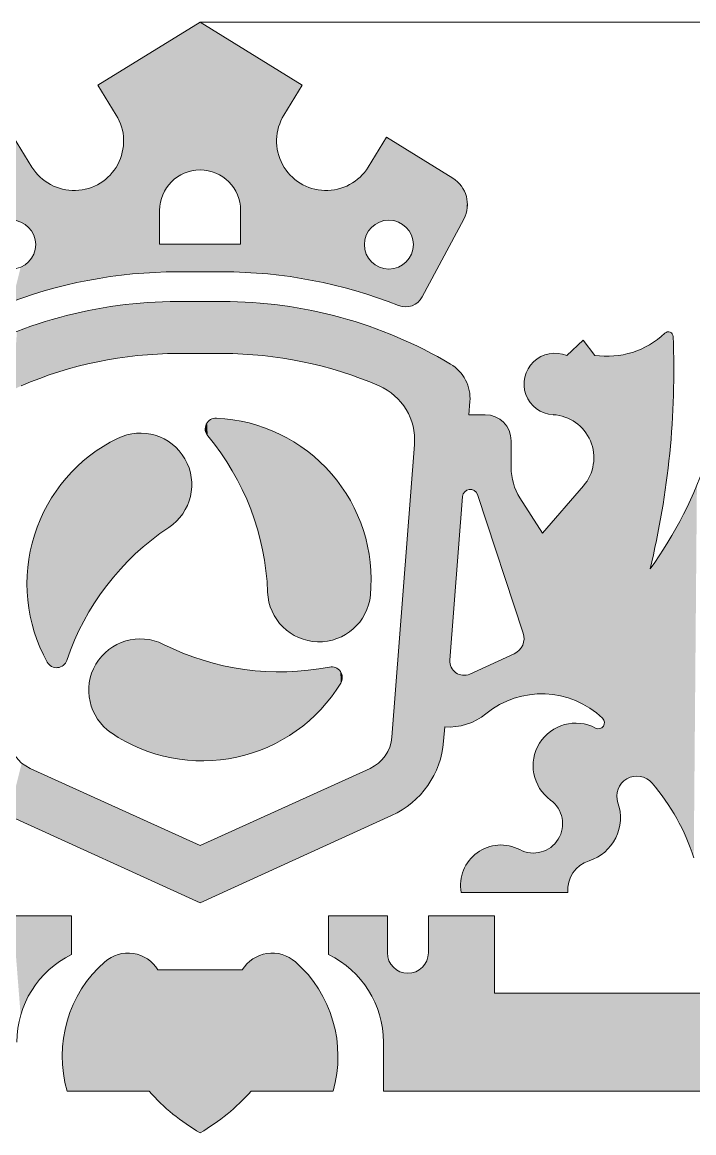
# Model space of a CAD drawing. Extents: x 0 to 297, y 0 to 532.
# Drawn here: x 223.69 to 250.81, y 345.39 to 390.26 of the extents above; entities that cross this region are included whole.
import ezdxf

# ---------------------------------------------------------------- set-up
doc = ezdxf.new("R2010")
doc.units = 0

msp = doc.modelspace()

# ---------------------------------------------------------------- linework, layer by layer
at = {"color": 7, "lineweight": 13, "ltscale": 0.121293}
for q in [(226.741, 387.709), (234.997, 387.709)]:
    msp.add_line((230.869, 390.258), q, dxfattribs=at)
at = {"color": 7, "lineweight": 13}
msp.add_line((230.869, 390.258), (274.844, 390.258), dxfattribs=at)
at = {"color": 7, "lineweight": 13, "ltscale": 0.035283}
for p, q in [((227.483, 386.508), (226.741, 387.709)), ((234.256, 386.508), (234.997, 387.709)), ((224.079, 384.407), (223.338, 385.608)), ((237.659, 384.407), (238.401, 385.608))]:
    msp.add_line(p, q, dxfattribs=at)
at = {"color": 7, "lineweight": 13, "ltscale": 0.078408}
msp.add_line((238.401, 385.608), (241.069, 383.96), dxfattribs=at)
at = {"color": 7, "lineweight": 13, "ltscale": 0.033947}
for p, q in [((229.231, 381.294), (229.231, 382.652)), ((232.507, 381.294), (232.507, 382.652))]:
    msp.add_line(p, q, dxfattribs=at)
at = {"color": 7, "lineweight": 13, "ltscale": 0.089195}
msp.add_line((239.837, 379.158), (241.516, 382.306), dxfattribs=at)
at = {"color": 7, "lineweight": 13, "ltscale": 0.040947}
for q in [(229.231, 381.294), (232.507, 381.294)]:
    msp.add_line((230.869, 381.294), q, dxfattribs=at)
at = {"color": 7, "lineweight": 13, "ltscale": 0.022733}
for p, q in [((229.96, 380.172), (230.869, 380.172)), ((229.96, 378.971), (230.869, 378.971)), ((229.96, 376.872), (230.869, 376.872))]:
    msp.add_line(p, q, dxfattribs=at)
at = {"color": 7, "lineweight": 13, "ltscale": 0.022734}
for p, q in [((231.779, 380.172), (230.869, 380.172)), ((231.779, 378.971), (230.869, 378.971)), ((231.779, 376.872), (230.869, 376.872))]:
    msp.add_line(p, q, dxfattribs=at)
at = {"color": 7, "lineweight": 13, "ltscale": 0.022671}
msp.add_line((245.677, 376.786), (246.334, 377.411), dxfattribs=at)
at = {"color": 7, "lineweight": 13, "ltscale": 0.019404}
msp.add_line((246.334, 377.411), (246.806, 376.795), dxfattribs=at)
at = {"color": 7, "lineweight": 13, "ltscale": 0.013348}
msp.add_line((241.766, 374.932), (241.725, 374.399), dxfattribs=at)
at = {"color": 7, "lineweight": 13, "ltscale": 0.016327}
msp.add_line((241.725, 374.399), (242.378, 374.399), dxfattribs=at)
at = {"color": 7, "lineweight": 13, "ltscale": 0.026963}
msp.add_line((243.431, 373.347), (243.431, 372.268), dxfattribs=at)
at = {"color": 7, "lineweight": 13, "ltscale": 0.296653}
msp.add_line((239.525, 373.195), (238.611, 361.365), dxfattribs=at)
at = {"color": 7, "lineweight": 13, "ltscale": 0.147363}
msp.add_line((243.918, 365.574), (242.066, 371.17), dxfattribs=at)
at = {"color": 7, "lineweight": 13, "ltscale": 0.063285}
msp.add_line((244.691, 369.607), (246.346, 371.522), dxfattribs=at)
at = {"color": 7, "lineweight": 13, "ltscale": 0.165936}
msp.add_line((241.47, 371.097), (240.958, 364.48), dxfattribs=at)
at = {"color": 7, "lineweight": 13, "ltscale": 0.04228}
msp.add_line((244.691, 369.607), (243.787, 371.036), dxfattribs=at)
at = {"color": 7, "lineweight": 13, "ltscale": 0.049323}
msp.add_line((241.758, 363.92), (243.554, 364.739), dxfattribs=at)
at = {"color": 7, "lineweight": 13, "ltscale": 0.014616}
msp.add_line((240.749, 361.786), (240.704, 361.203), dxfattribs=at)
at = {"color": 7, "lineweight": 13, "ltscale": 0.188532}
for q in [(224.005, 360.111), (237.733, 360.111)]:
    msp.add_line((230.869, 356.988), q, dxfattribs=at)
at = {"color": 7, "lineweight": 13, "ltscale": 0.212417}
msp.add_line((230.869, 354.681), (223.135, 358.199), dxfattribs=at)
at = {"color": 7, "lineweight": 13, "ltscale": 0.212418}
msp.add_line((230.869, 354.681), (238.603, 358.199), dxfattribs=at)
at = {"color": 7, "lineweight": 13, "ltscale": 0.107653}
msp.add_line((241.412, 355.099), (245.718, 355.099), dxfattribs=at)
at = {"color": 7, "lineweight": 13, "ltscale": 0.059365}
for p, q in [((223.306, 354.158), (225.681, 354.158)), ((238.432, 354.158), (236.058, 354.158))]:
    msp.add_line(p, q, dxfattribs=at)
at = {"color": 7, "lineweight": 13, "ltscale": 0.039258}
for p, q in [((225.681, 354.158), (225.681, 352.588)), ((236.058, 354.158), (236.058, 352.588))]:
    msp.add_line(p, q, dxfattribs=at)
at = {"color": 7, "lineweight": 13, "ltscale": 0.037543}
for p, q in [((238.432, 354.158), (238.432, 352.657)), ((240.086, 354.158), (240.086, 352.657))]:
    msp.add_line(p, q, dxfattribs=at)
at = {"color": 7, "lineweight": 13, "ltscale": 0.066877}
msp.add_line((242.761, 354.158), (240.086, 354.158), dxfattribs=at)
at = {"color": 7, "lineweight": 13, "ltscale": 0.078214}
msp.add_line((242.761, 354.158), (242.761, 351.03), dxfattribs=at)
at = {"color": 7, "lineweight": 13, "ltscale": 0.042593}
msp.add_line((230.869, 351.965), (229.166, 351.965), dxfattribs=at)
at = {"color": 7, "lineweight": 13, "ltscale": 0.042594}
msp.add_line((230.869, 351.965), (232.573, 351.965), dxfattribs=at)
at = {"color": 7, "lineweight": 13, "ltscale": 0.370197}
msp.add_line((257.569, 351.03), (242.761, 351.03), dxfattribs=at)
at = {"color": 7, "lineweight": 13, "ltscale": 0.049625}
msp.add_line((238.27, 349.052), (238.27, 347.067), dxfattribs=at)
at = {"color": 7, "lineweight": 13, "ltscale": 0.082678}
for p, q in [((228.809, 347.067), (225.502, 347.067)), ((232.929, 347.067), (236.236, 347.067))]:
    msp.add_line(p, q, dxfattribs=at)
at = {"color": 7, "lineweight": 13, "ltscale": 0.488273}
msp.add_line((257.801, 347.067), (238.27, 347.067), dxfattribs=at)
at = {"color": 7, "lineweight": 13}
for centre in [(223.246, 381.271), (238.493, 381.271)]:
    msp.add_circle(centre, 0.989, dxfattribs=at)
for centre, radius, start, end in [((225.781, 385.458), 2, 211.6943, 31.6943), ((235.958, 385.458), 2, 148.3057, 328.3057), ((230.869, 382.652), 1.638, 90, 180), ((230.869, 382.652), 1.638, 0, 90), ((240.412, 382.895), 1.252, 331.9346, 58.3057), ((229.96, 360.95), 19.222, 90, 111.6998), ((231.779, 360.95), 19.222, 68.3002, 90), ((229.96, 360.95), 18.022, 90, 120.7016), ((231.779, 360.95), 18.022, 59.2984, 90), ((239.167, 379.516), 0.76, 248.3002, 331.9346), ((247.294, 380.173), 3.413, 261.783, 313.3558), ((215.821, 376.205), 34.179, 346.3985, 2.2625), ((249.774, 377.546), 0.2, 2.2625, 133.3558), ((229.96, 360.95), 15.922, 90, 113.3785), ((231.779, 360.95), 15.922, 66.6215, 90), ((245.192, 375.642), 1.242, 67.0381, 266.8537), ((240.155, 375.056), 1.616, 355.5781, 59.2984), ((237.152, 373.379), 2.381, 355.5781, 66.6215), ((231.51, 373.826), 0.435, 87.4004, 219.8651), ((231.233, 367.724), 6.543, 354.581, 87.4004), ((242.378, 373.347), 1.053, 0, 90), ((245.028, 372.661), 1.742, 319.1604, 86.8537), ((230.42, 367.571), 6.543, 116.1472, 208.9667), ((228.453, 371.577), 2.08, 303.6253, 116.1472), ((223.16, 366.853), 10.444, 2.059, 39.8651), ((235.304, 378.057), 16.928, 324.2489, 341.7944), ((245.735, 372.268), 2.305, 180, 212.3016), ((241.775, 371.074), 0.307, 18.3137, 175.5782), ((235.388, 361.149), 10.444, 123.6253, 161.4314), ((235.676, 367.303), 2.08, 182.059, 354.581), ((228.453, 363.263), 2.08, 63.2949, 235.8168), ((243.27, 365.36), 0.683, 294.5128, 18.3137), ((234.082, 374.451), 10.444, 243.2949, 281.101), ((225.076, 364.613), 0.435, 208.9667, 341.4314), ((241.523, 364.436), 0.567, 175.5782, 294.5128), ((236.176, 363.776), 0.435, 328.6363, 101.101), ((230.961, 366.955), 6.543, 235.8168, 328.6363), ((244.666, 359.561), 3.559, 46.3198, 129.332), ((240.915, 364.138), 2.358, 265.9691, 309.332), ((246.953, 361.956), 0.247, 242.1968, 46.3198), ((246.036, 360.217), 1.719, 62.1968, 233.929), ((224.628, 361.481), 1.505, 184.4218, 245.5357), ((237.11, 361.481), 1.505, 294.4643, 355.5781), ((237.11, 361.481), 3.605, 294.4643, 355.5781), ((248.507, 358.986), 0.81, 40.6136, 199.3012), ((242.52, 353.853), 8.697, 17.6949, 40.6136), ((244.328, 357.872), 1.182, 242.2503, 53.9289), ((246.02, 358.115), 1.825, 287.7759, 19.3012), ((243.018, 355.383), 1.631, 62.2503, 190.0176), ((246.956, 355.195), 1.242, 107.7759, 184.4401), ((227.401, 349.052), 3.932, 115.9459, 180), ((230.388, 348.481), 5.087, 131.4171, 196.1387), ((227.957, 351.238), 1.411, 31.0503, 131.4171), ((233.782, 351.238), 1.411, 48.5829, 148.9497), ((231.35, 348.481), 5.087, 343.8613, 48.5829), ((234.337, 349.052), 3.932, 0, 64.0541), ((239.259, 352.657), 0.827, 180, 360), ((235.055, 352.615), 8.354, 221.6161, 239.9332), ((226.684, 352.615), 8.354, 300.0668, 318.3839)]:
    msp.add_arc(centre, radius, start, end, dxfattribs=at)
at = {"color": 250, "lineweight": 5}
for points in [[(230.869, 390.258), (227.483, 386.508), (226.741, 387.709)], [(230.869, 390.258), (227.755, 385.777), (227.483, 386.508), (227.655, 386.156)], [(230.869, 390.258), (228.143, 380.085), (227.755, 385.777), (227.78, 385.386)], [(230.869, 390.258), (229.263, 382.972), (228.143, 380.085), (228.596, 380.123)], [(230.869, 390.258), (229.356, 383.279), (229.263, 382.972), (229.302, 383.128)], [(230.869, 390.258), (229.507, 383.562), (229.356, 383.279), (229.425, 383.424)], [(230.869, 390.258), (229.711, 383.811), (229.507, 383.562), (229.603, 383.691)], [(230.869, 390.258), (229.959, 384.014), (229.711, 383.811), (229.83, 383.918)], [(230.869, 390.258), (230.242, 384.166), (229.959, 384.014), (230.097, 384.097)], [(230.869, 390.258), (230.55, 384.259), (230.242, 384.166), (230.394, 384.22)], [(230.869, 390.258), (230.869, 384.29), (230.55, 384.259), (230.709, 384.282)], [(234.997, 387.709), (231.03, 384.282), (230.869, 390.258), (230.869, 384.29)], [(234.997, 387.709), (231.345, 384.22), (231.03, 384.282), (231.189, 384.259)], [(234.997, 387.709), (231.641, 384.097), (231.345, 384.22), (231.496, 384.166)], [(234.997, 387.709), (231.908, 383.918), (231.641, 384.097), (231.779, 384.014)], [(234.997, 387.709), (232.135, 383.691), (231.908, 383.918), (232.027, 383.811)], [(234.997, 387.709), (232.231, 383.562), (232.135, 383.691)], [(234.256, 386.508), (232.314, 383.424), (234.997, 387.709), (232.231, 383.562)], [(232.437, 383.128), (232.382, 383.279), (234.256, 386.508), (232.314, 383.424)], [(232.476, 382.972), (232.437, 383.128), (234.084, 386.156), (234.256, 386.508)], [(232.476, 382.972), (234.084, 386.156), (232.499, 382.813)], [(234.084, 386.156), (232.507, 382.652), (232.499, 382.813)], [(233.983, 385.777), (232.507, 381.294), (234.084, 386.156), (232.507, 382.652)], [(223.624, 382.185), (223.246, 382.26), (224.079, 384.407), (223.338, 385.608)], [(233.142, 380.123), (232.688, 380.15), (233.983, 385.777), (232.507, 381.294)], [(233.142, 380.123), (233.983, 385.777), (233.596, 380.085), (233.959, 385.386)], [(238.401, 385.608), (237.793, 381.97), (237.659, 384.407), (237.579, 381.65)], [(238.493, 382.26), (238.114, 382.185), (238.401, 385.608), (237.793, 381.97)], [(241.069, 383.96), (238.493, 382.26), (238.401, 385.608)], [(227.69, 380.037), (227.727, 384.998), (228.143, 380.085), (227.78, 385.386)], [(233.596, 380.085), (233.959, 385.386), (234.048, 380.037), (234.011, 384.998)], [(227.403, 384.288), (227.6, 384.627), (227.69, 380.037), (227.727, 384.998)], [(234.048, 380.037), (234.011, 384.998), (234.139, 384.627)], [(234.499, 379.978), (234.048, 380.037), (234.336, 384.288), (234.139, 384.627)], [(223.624, 382.185), (224.079, 384.407), (223.945, 381.97)], [(224.16, 381.65), (223.945, 381.97), (224.317, 384.095), (224.079, 384.407)], [(227.239, 379.978), (227.144, 383.994), (227.69, 380.037), (227.403, 384.288)], [(234.499, 379.978), (234.336, 384.288), (234.949, 379.908), (234.595, 383.994)], [(237.659, 384.407), (237.504, 381.271), (237.421, 384.095)], [(237.659, 384.407), (237.579, 381.65), (237.504, 381.271)], [(224.16, 381.65), (224.317, 384.095), (224.235, 381.271)], [(224.573, 379.401), (224.235, 381.271), (224.611, 383.836), (224.317, 384.095)], [(224.573, 379.401), (224.611, 383.836), (225.011, 379.524)], [(224.611, 383.836), (224.95, 383.639), (225.011, 379.524), (225.321, 383.512)], [(226.342, 379.828), (226.48, 383.584), (226.79, 379.908), (226.832, 383.756)], [(227.239, 379.978), (226.79, 379.908), (227.144, 383.994), (226.832, 383.756)], [(234.595, 383.994), (234.907, 383.756), (234.949, 379.908), (235.259, 383.584)], [(237.165, 379.401), (236.727, 379.524), (237.128, 383.836), (236.789, 383.639)], [(237.165, 379.401), (237.128, 383.836), (237.504, 381.271), (237.421, 384.095)], [(241.069, 383.96), (239.192, 381.97), (238.493, 382.26), (238.871, 382.185)], [(241.069, 383.96), (239.481, 381.271), (239.192, 381.97), (239.406, 381.65)], [(241.069, 383.96), (239.492, 378.829), (239.481, 381.271), (239.428, 378.802)], [(239.611, 378.899), (239.553, 378.861), (241.069, 383.96), (239.492, 378.829)], [(241.069, 383.96), (239.666, 378.942), (239.611, 378.899)], [(241.069, 383.96), (239.761, 379.042), (239.666, 378.942), (239.716, 378.99)], [(241.069, 383.96), (239.837, 379.158), (239.761, 379.042), (239.802, 379.098)], [(241.516, 382.306), (239.837, 379.158), (241.166, 383.894), (241.069, 383.96)], [(241.516, 382.306), (241.166, 383.894), (241.34, 383.734), (241.257, 383.818)], [(241.516, 382.306), (241.34, 383.734), (241.415, 383.643)], [(225.011, 379.524), (225.321, 383.512), (225.452, 379.636), (225.709, 383.459)], [(225.452, 379.636), (225.709, 383.459), (225.896, 379.737), (226.101, 383.484)], [(225.896, 379.737), (226.101, 383.484), (226.342, 379.828), (226.48, 383.584)], [(234.949, 379.908), (235.259, 383.584), (235.397, 379.828), (235.638, 383.484)], [(235.397, 379.828), (235.638, 383.484), (235.843, 379.737), (236.029, 383.459)], [(235.843, 379.737), (236.029, 383.459), (236.286, 379.636), (236.418, 383.512)], [(236.286, 379.636), (236.418, 383.512), (236.727, 379.524), (236.789, 383.639)], [(241.415, 383.643), (241.481, 383.546), (241.516, 382.306), (241.537, 383.442)], [(241.516, 382.306), (241.537, 383.442), (241.567, 382.413), (241.584, 383.334)], [(241.567, 382.413), (241.584, 383.334), (241.607, 382.524), (241.62, 383.222)], [(241.607, 382.524), (241.62, 383.222), (241.636, 382.638), (241.645, 383.106)], [(228.596, 380.123), (229.263, 382.972), (229.05, 380.15), (229.239, 382.813)], [(229.231, 381.294), (229.05, 380.15), (229.231, 382.652), (229.239, 382.813)], [(241.636, 382.638), (241.645, 383.106), (241.655, 382.754), (241.66, 382.989)], [(241.655, 382.754), (241.66, 382.989), (241.663, 382.872)], [(224.573, 379.401), (224.138, 379.269), (224.235, 381.271), (224.16, 380.893)], [(230.869, 381.294), (229.505, 380.166), (229.231, 381.294), (229.05, 380.15)], [(230.869, 380.172), (229.96, 380.172), (230.869, 381.294), (229.505, 380.166)], [(232.507, 381.294), (231.779, 380.172), (230.869, 381.294), (230.869, 380.172)], [(232.507, 381.294), (232.688, 380.15), (231.779, 380.172), (232.234, 380.166)], [(237.165, 379.401), (237.504, 381.271), (237.601, 379.269)], [(237.504, 381.271), (237.579, 380.893), (237.601, 379.269), (237.793, 380.572)], [(239.481, 381.271), (239.428, 378.802), (239.406, 380.893), (239.362, 378.781)], [(223.277, 378.973), (223.624, 380.358), (223.706, 379.126), (223.945, 380.572)], [(223.706, 379.126), (223.945, 380.572), (224.138, 379.269), (224.16, 380.893)], [(237.601, 379.269), (237.793, 380.572), (238.033, 379.126), (238.114, 380.358)], [(239.192, 380.572), (238.886, 378.809), (238.871, 380.358)], [(239.192, 380.572), (239.019, 378.77), (238.886, 378.809), (238.951, 378.787)], [(239.192, 380.572), (239.156, 378.756), (239.019, 378.77), (239.087, 378.76)], [(239.226, 378.758), (239.156, 378.756), (239.406, 380.893), (239.192, 380.572)], [(239.226, 378.758), (239.406, 380.893), (239.294, 378.766)], [(239.406, 380.893), (239.362, 378.781), (239.294, 378.766)], [(238.033, 379.126), (238.114, 380.358), (238.461, 378.973), (238.493, 380.282)], [(238.461, 378.973), (238.493, 380.282), (238.886, 378.809), (238.871, 380.358)], [(226.734, 376.541), (226.956, 378.719), (227.133, 376.618), (227.553, 378.81)], [(227.133, 376.618), (227.553, 378.81), (227.533, 376.685)], [(227.533, 376.685), (227.553, 378.81), (227.935, 376.742), (228.152, 378.881)], [(227.935, 376.742), (228.152, 378.881), (228.339, 376.789), (228.754, 378.931)], [(228.339, 376.789), (228.754, 378.931), (228.743, 376.825)], [(228.743, 376.825), (228.754, 378.931), (229.148, 376.851), (229.356, 378.961)], [(229.148, 376.851), (229.356, 378.961), (229.554, 376.866), (229.96, 378.971)], [(229.554, 376.866), (229.96, 378.971), (229.96, 376.872), (230.869, 378.971)], [(229.96, 376.872), (230.869, 378.971), (230.869, 376.872), (231.779, 378.971)], [(230.869, 376.872), (231.779, 378.971), (231.779, 376.872), (232.382, 378.961)], [(231.779, 376.872), (232.382, 378.961), (232.185, 376.866)], [(232.185, 376.866), (232.382, 378.961), (232.59, 376.851), (232.985, 378.931)], [(232.59, 376.851), (232.985, 378.931), (232.996, 376.825), (233.586, 378.881)], [(232.996, 376.825), (233.586, 378.881), (233.4, 376.789)], [(233.4, 376.789), (233.586, 378.881), (233.803, 376.742), (234.186, 378.81)], [(233.803, 376.742), (234.186, 378.81), (234.205, 376.685), (234.782, 378.719)], [(224.395, 375.867), (224.61, 378.159), (224.778, 376.005), (225.189, 378.329)], [(224.778, 376.005), (225.189, 378.329), (225.163, 376.132)], [(225.163, 376.132), (225.189, 378.329), (225.552, 376.249), (225.774, 378.479)], [(225.552, 376.249), (225.774, 378.479), (225.943, 376.357), (226.363, 378.609)], [(225.943, 376.357), (226.363, 378.609), (226.338, 376.454)], [(226.338, 376.454), (226.363, 378.609), (226.734, 376.541), (226.956, 378.719)], [(234.205, 376.685), (234.782, 378.719), (234.606, 376.618)], [(234.606, 376.618), (234.782, 378.719), (235.004, 376.541), (235.376, 378.609)], [(235.004, 376.541), (235.376, 378.609), (235.401, 376.454), (235.965, 378.479)], [(235.401, 376.454), (235.965, 378.479), (235.795, 376.357)], [(235.795, 376.357), (235.965, 378.479), (236.187, 376.249), (236.55, 378.329)], [(236.187, 376.249), (236.55, 378.329), (236.575, 376.132), (237.129, 378.159)], [(224.037, 377.97), (223.476, 375.485), (223.47, 377.762), (223.316, 375.392)], [(224.017, 375.721), (223.642, 375.564), (224.037, 377.97), (223.476, 375.485)], [(224.017, 375.721), (224.037, 377.97), (224.395, 375.867), (224.61, 378.159)], [(236.575, 376.132), (237.129, 378.159), (236.961, 376.005)], [(237.343, 375.867), (236.961, 376.005), (237.702, 377.97), (237.129, 378.159)], [(237.343, 375.867), (237.702, 377.97), (237.722, 375.721)], [(238.269, 377.762), (238.096, 375.564), (237.702, 377.97), (237.722, 375.721)], [(238.269, 377.762), (238.422, 375.392), (238.096, 375.564), (238.263, 375.485)], [(238.828, 377.536), (238.575, 375.288), (238.269, 377.762), (238.422, 375.392)], [(238.828, 377.536), (238.852, 375.045), (238.575, 375.288), (238.718, 375.172)], [(239.379, 377.29), (238.852, 375.045), (238.828, 377.536)], [(246.334, 377.411), (246.029, 374.087), (245.677, 376.786), (245.822, 374.213)], [(246.334, 377.411), (246.383, 373.757), (246.029, 374.087), (246.218, 373.935)], [(246.806, 376.795), (246.522, 373.559), (246.334, 377.411), (246.383, 373.757)], [(249.175, 368.743), (249.186, 377.333), (249.3, 369.321), (249.343, 377.444)], [(249.3, 369.321), (249.343, 377.444), (249.414, 369.902), (249.493, 377.564)], [(249.414, 369.902), (249.493, 377.564), (249.518, 370.484), (249.637, 377.691)], [(249.518, 370.484), (249.637, 377.691), (249.612, 371.068)], [(249.695, 371.653), (249.612, 371.068), (249.659, 377.709), (249.637, 377.691)], [(249.695, 371.653), (249.659, 377.709), (249.709, 377.735), (249.683, 377.724)], [(249.769, 372.24), (249.695, 371.653), (249.737, 377.742), (249.709, 377.735)], [(249.769, 372.24), (249.737, 377.742), (249.794, 377.745), (249.765, 377.746)], [(249.769, 372.24), (249.794, 377.745), (249.833, 372.828)], [(249.794, 377.745), (249.822, 377.74), (249.833, 372.828), (249.849, 377.731)], [(249.833, 372.828), (249.849, 377.731), (249.886, 373.417), (249.875, 377.718)], [(249.886, 373.417), (249.875, 377.718), (249.898, 377.702)], [(249.929, 374.007), (249.886, 373.417), (249.919, 377.683), (249.898, 377.702)], [(249.929, 374.007), (249.919, 377.683), (249.962, 374.598), (249.937, 377.661)], [(249.937, 377.661), (249.952, 377.636), (249.962, 374.598), (249.963, 377.61)], [(249.962, 374.598), (249.963, 377.61), (249.985, 375.189), (249.97, 377.582)], [(249.97, 377.582), (249.973, 377.554), (249.985, 375.189), (249.991, 376.963)], [(239.379, 377.29), (239.089, 374.763), (238.852, 375.045), (238.976, 374.909)], [(239.379, 377.29), (239.279, 374.447), (239.089, 374.763), (239.19, 374.609)], [(239.379, 377.29), (239.419, 374.106), (239.279, 374.447), (239.356, 374.279)], [(239.922, 377.027), (239.419, 374.106), (239.379, 377.29)], [(239.922, 377.027), (239.504, 373.747), (239.419, 374.106), (239.468, 373.928)], [(239.922, 377.027), (239.533, 373.38), (239.504, 373.747), (239.525, 373.564)], [(239.922, 377.027), (239.763, 359.04), (239.533, 373.38), (239.595, 358.869)], [(239.922, 377.027), (240.064, 359.414), (239.763, 359.04), (239.92, 359.222)], [(240.456, 376.745), (240.064, 359.414), (239.922, 377.027)], [(248.229, 359.748), (248.324, 376.919), (248.364, 359.784), (248.505, 376.982)], [(248.364, 359.784), (248.505, 376.982), (248.504, 359.797)], [(248.504, 359.797), (248.505, 376.982), (248.643, 359.785), (248.683, 377.056)], [(248.643, 359.785), (248.683, 377.056), (248.779, 359.75), (248.856, 377.139)], [(248.779, 359.75), (248.856, 377.139), (248.906, 359.691), (249.024, 377.231)], [(248.906, 359.691), (249.024, 377.231), (249.022, 359.612), (249.041, 368.167)], [(249.041, 368.167), (249.024, 377.231), (249.175, 368.743), (249.186, 377.333)], [(249.985, 375.189), (249.991, 376.963), (249.997, 375.78), (249.999, 376.372)], [(240.456, 376.745), (240.312, 359.825), (240.064, 359.414), (240.195, 359.615)], [(240.456, 376.745), (240.504, 360.265), (240.312, 359.825), (240.416, 360.042)], [(240.98, 376.446), (240.504, 360.265), (240.456, 376.745)], [(244.198, 374.896), (244.213, 376.407), (244.383, 374.699), (244.402, 376.601)], [(244.383, 374.699), (244.402, 376.601), (244.606, 374.546), (244.628, 376.749)], [(244.606, 374.546), (244.628, 376.749), (244.857, 374.445), (244.881, 376.845)], [(244.857, 374.445), (244.881, 376.845), (245.124, 374.401), (245.148, 376.883)], [(245.124, 374.401), (245.148, 376.883), (245.364, 374.371), (245.418, 376.863)], [(245.364, 374.371), (245.418, 376.863), (245.599, 374.308), (245.677, 376.786)], [(245.599, 374.308), (245.677, 376.786), (245.822, 374.213)], [(246.806, 376.795), (246.711, 373.113), (246.522, 373.559), (246.632, 373.342)], [(246.806, 376.795), (246.77, 372.633), (246.711, 373.113), (246.757, 372.875)], [(246.77, 372.633), (246.806, 376.795), (246.881, 362.347), (246.997, 376.773)], [(246.881, 362.347), (246.997, 376.773), (247.124, 362.135), (247.188, 376.762)], [(247.124, 362.135), (247.188, 376.762), (247.153, 362.102)], [(247.188, 376.762), (247.175, 362.064), (247.153, 362.102)], [(247.38, 376.761), (247.191, 362.022), (247.188, 376.762), (247.175, 362.064)], [(247.199, 361.935), (247.199, 361.979), (247.38, 376.761), (247.191, 362.022)], [(247.209, 356.731), (247.199, 361.935), (247.341, 356.857), (247.38, 376.761)], [(247.46, 356.995), (247.341, 356.857), (247.572, 376.771), (247.38, 376.761)], [(247.46, 356.995), (247.572, 376.771), (247.564, 357.144)], [(247.653, 357.302), (247.564, 357.144), (247.763, 376.792), (247.572, 376.771)], [(247.653, 357.302), (247.763, 376.792), (247.726, 357.469), (247.696, 358.994)], [(247.71, 359.133), (247.696, 358.994), (247.747, 359.268), (247.763, 376.792)], [(247.807, 359.395), (247.747, 359.268), (247.952, 376.824), (247.763, 376.792)], [(247.807, 359.395), (247.952, 376.824), (247.888, 359.509)], [(247.987, 359.608), (247.888, 359.509), (248.139, 376.867), (247.952, 376.824)], [(247.987, 359.608), (248.139, 376.867), (248.102, 359.688)], [(248.102, 359.688), (248.139, 376.867), (248.229, 359.748), (248.324, 376.919)], [(240.98, 376.446), (240.636, 360.727), (240.504, 360.265), (240.578, 360.494)], [(240.98, 376.446), (240.704, 361.203), (240.636, 360.727), (240.678, 360.964)], [(240.98, 376.446), (240.861, 361.78), (240.704, 361.203), (240.749, 361.786)], [(240.98, 376.446), (240.958, 364.48), (240.861, 361.78), (240.957, 364.406)], [(241.47, 371.097), (240.958, 364.48), (241.074, 376.385), (240.98, 376.446)], [(241.47, 371.097), (241.074, 376.385), (241.25, 376.245), (241.165, 376.318)], [(241.47, 371.097), (241.25, 376.245), (241.33, 376.166)], [(241.33, 376.166), (241.404, 376.081), (241.47, 371.097), (241.472, 375.992)], [(243.976, 375.385), (243.982, 375.922), (244.061, 375.128), (244.071, 376.177)], [(244.061, 375.128), (244.071, 376.177), (244.198, 374.896), (244.213, 376.407)], [(241.47, 371.097), (241.472, 375.992), (241.478, 371.149), (241.534, 375.899)], [(241.478, 371.149), (241.534, 375.899), (241.495, 371.199)], [(241.534, 375.899), (241.521, 371.245), (241.495, 371.199)], [(241.589, 375.801), (241.554, 371.286), (241.534, 375.899), (241.521, 371.245)], [(241.637, 375.699), (241.593, 371.32), (241.589, 375.801), (241.554, 371.286)], [(241.678, 375.595), (241.638, 371.348), (241.637, 375.699), (241.593, 371.32)], [(241.712, 375.488), (241.687, 371.367), (241.678, 375.595), (241.638, 371.348)], [(243.982, 375.922), (243.976, 375.385), (243.95, 375.654)], [(241.725, 374.399), (241.738, 371.378), (241.712, 375.488), (241.687, 371.367)], [(241.738, 375.379), (241.725, 374.399), (241.712, 375.488)], [(241.766, 374.932), (241.725, 374.399), (241.757, 375.268), (241.738, 375.379)], [(241.766, 374.932), (241.757, 375.268), (241.771, 375.044), (241.768, 375.156)], [(231.445, 373.211), (231.405, 374.249), (231.289, 374.201), (231.346, 374.229)], [(231.467, 374.259), (231.405, 374.249), (231.701, 372.864), (231.445, 373.211)], [(231.467, 374.259), (231.701, 372.864), (231.53, 374.261)], [(232.189, 374.198), (231.53, 374.261), (231.941, 372.507), (231.701, 372.864)], [(242.378, 374.399), (241.738, 371.378), (241.725, 374.399)], [(242.378, 374.399), (241.843, 371.373), (241.738, 371.378), (241.791, 371.38)], [(242.378, 374.399), (241.939, 371.333), (241.843, 371.373), (241.893, 371.357)], [(242.378, 374.399), (242.017, 371.262), (241.939, 371.333), (241.981, 371.301)], [(242.378, 374.399), (242.066, 371.17), (242.017, 371.262), (242.045, 371.218)], [(243.918, 365.574), (242.066, 371.17), (242.481, 374.394), (242.378, 374.399)], [(243.918, 365.574), (242.481, 374.394), (242.683, 374.354), (242.583, 374.379)], [(243.918, 365.574), (242.683, 374.354), (242.874, 374.275), (242.781, 374.319)], [(243.918, 365.574), (242.874, 374.275), (243.046, 374.16), (242.963, 374.222)], [(231.075, 373.838), (231.078, 373.775), (231.081, 373.9), (231.09, 373.713)], [(231.081, 373.9), (231.09, 373.713), (231.097, 373.961), (231.111, 373.654)], [(231.097, 373.961), (231.111, 373.654), (231.12, 374.02), (231.14, 373.598)], [(231.12, 374.02), (231.14, 373.598), (231.152, 374.074), (231.176, 373.547)], [(231.152, 374.074), (231.176, 373.547), (231.192, 374.123)], [(231.445, 373.211), (231.192, 374.123), (231.176, 373.547)], [(231.445, 373.211), (231.289, 374.201), (231.192, 374.123), (231.238, 374.166)], [(232.189, 374.198), (231.941, 372.507), (232.377, 371.764), (232.167, 372.14)], [(232.839, 374.068), (232.189, 374.198), (232.572, 371.38), (232.377, 371.764)], [(232.839, 374.068), (232.572, 371.38), (232.913, 370.589), (232.75, 370.988)], [(233.472, 373.873), (232.839, 374.068), (233.058, 370.184), (232.913, 370.589)], [(233.472, 373.873), (233.058, 370.184), (233.299, 369.357), (233.187, 369.773)], [(233.472, 373.873), (233.299, 369.357), (233.471, 368.513), (233.394, 368.937)], [(233.472, 373.873), (233.471, 368.513), (233.531, 368.087)], [(234.082, 373.615), (233.472, 373.873), (233.573, 367.658), (233.531, 368.087)], [(243.918, 365.574), (243.046, 374.16), (243.192, 374.014), (243.122, 374.091)], [(243.918, 365.574), (243.192, 374.014), (243.306, 373.843), (243.253, 373.931)], [(243.918, 365.574), (243.306, 373.843), (243.443, 372.025), (243.436, 372.106)], [(243.432, 372.187), (243.436, 372.106), (243.35, 373.749), (243.306, 373.843)], [(226.957, 373.124), (226.845, 367.155), (227.536, 373.445), (227.1, 367.502)], [(227.1, 367.502), (227.369, 367.839), (227.536, 373.445), (227.651, 368.164)], [(227.536, 373.445), (227.651, 368.164), (227.902, 373.584), (227.947, 368.477)], [(227.902, 373.584), (227.947, 368.477), (228.287, 373.651)], [(227.947, 368.477), (228.255, 368.777), (228.287, 373.651), (228.576, 369.065)], [(228.287, 373.651), (228.576, 369.065), (228.678, 373.646), (228.908, 369.339)], [(228.678, 373.646), (228.908, 369.339), (229.061, 373.567), (229.251, 369.599)], [(229.061, 373.567), (229.251, 369.599), (229.422, 373.418), (229.605, 369.845)], [(229.422, 373.418), (229.605, 369.845), (229.749, 373.205), (229.909, 370.091)], [(234.082, 373.615), (233.573, 367.658), (233.648, 366.841), (233.597, 367.228)], [(234.082, 373.615), (233.648, 366.841), (233.96, 366.127), (233.77, 366.469)], [(234.082, 373.615), (233.96, 366.127), (234.663, 373.297), (234.21, 365.827)], [(239.525, 373.195), (239.533, 373.38), (239.415, 358.709), (239.595, 358.869)], [(243.432, 372.187), (243.35, 373.749), (243.385, 373.652)], [(243.431, 372.268), (243.432, 372.187), (243.41, 373.552), (243.385, 373.652)], [(243.431, 372.268), (243.41, 373.552), (243.431, 373.347), (243.425, 373.45)], [(226.957, 373.124), (226.414, 372.745), (226.845, 367.155), (226.604, 366.798)], [(229.749, 373.205), (229.909, 370.091), (230.031, 372.933), (230.161, 370.39)], [(230.031, 372.933), (230.161, 370.39), (230.257, 372.614), (230.353, 370.73)], [(234.21, 365.827), (234.512, 365.579), (234.663, 373.297), (234.855, 365.391)], [(234.663, 373.297), (234.855, 365.391), (235.208, 372.922), (235.227, 365.271)], [(235.208, 372.922), (235.227, 365.271), (235.713, 372.494)], [(239.525, 373.195), (239.026, 358.427), (238.611, 361.365), (238.818, 358.306)], [(239.525, 373.195), (239.415, 358.709), (239.026, 358.427), (239.225, 358.561)], [(226.414, 372.745), (225.911, 372.314), (226.169, 366.055), (225.974, 365.671)], [(226.414, 372.745), (226.169, 366.055), (226.604, 366.798), (226.379, 366.431)], [(230.257, 372.614), (230.353, 370.73), (230.419, 372.258), (230.478, 371.101)], [(235.227, 365.271), (235.615, 365.223), (235.713, 372.494), (236.005, 365.249)], [(235.713, 372.494), (236.005, 365.249), (236.172, 372.016), (236.384, 365.346)], [(246.881, 362.347), (246.749, 372.391), (246.77, 372.633)], [(225.911, 372.314), (225.455, 371.834), (225.488, 364.475), (225.464, 364.417)], [(225.911, 372.314), (225.488, 364.475), (225.796, 365.279), (225.634, 364.88)], [(225.911, 372.314), (225.796, 365.279), (225.974, 365.671)], [(230.419, 372.258), (230.478, 371.101), (230.512, 371.879), (230.531, 371.488)], [(236.172, 372.016), (236.384, 365.346), (236.581, 371.495), (236.737, 365.513)], [(243.918, 365.574), (243.443, 372.025), (243.466, 371.864), (243.453, 371.944)], [(246.492, 371.716), (246.609, 371.928), (246.62, 362.536), (246.695, 372.155)], [(246.62, 362.536), (246.695, 372.155), (246.881, 362.347), (246.749, 372.391)], [(225.455, 371.834), (225.05, 371.31), (225.115, 364.18), (225.052, 364.178)], [(225.455, 371.834), (225.115, 364.18), (225.237, 364.209), (225.177, 364.19)], [(225.455, 371.834), (225.237, 364.209), (225.345, 364.272), (225.293, 364.236)], [(225.455, 371.834), (225.345, 364.272), (225.432, 364.363), (225.392, 364.314)], [(225.455, 371.834), (225.432, 364.363), (225.464, 364.417)], [(243.918, 365.574), (243.466, 371.864), (243.5, 371.705), (243.482, 371.784)], [(243.918, 365.574), (243.5, 371.705), (243.545, 371.549), (243.522, 371.627)], [(243.918, 365.574), (243.545, 371.549), (243.602, 371.397), (243.572, 371.473)], [(246.346, 371.522), (246.492, 371.716), (246.343, 362.7), (246.62, 362.536)], [(250.737, 356.702), (250.805, 371.256), (250.805, 356.496), (250.932, 371.554)], [(225.05, 371.31), (224.699, 370.748), (224.771, 364.303), (224.729, 364.35)], [(225.05, 371.31), (224.771, 364.303), (224.872, 364.229), (224.819, 364.262)], [(225.05, 371.31), (224.872, 364.229), (224.99, 364.186), (224.929, 364.203)], [(225.05, 371.31), (224.99, 364.186), (225.052, 364.178)], [(236.581, 371.495), (236.737, 365.513), (236.935, 370.935), (237.053, 365.744)], [(243.918, 365.574), (243.602, 371.397), (243.668, 371.249), (243.634, 371.322)], [(243.918, 365.574), (243.668, 371.249), (243.745, 371.106), (243.705, 371.177)], [(243.918, 365.574), (243.745, 371.106), (243.787, 371.036)], [(246.346, 371.522), (245.122, 363.091), (244.691, 369.607), (244.801, 363.118)], [(246.346, 371.522), (245.75, 362.951), (245.122, 363.091), (245.439, 363.035)], [(246.346, 371.522), (246.343, 362.7), (245.75, 362.951), (246.052, 362.839)], [(250.663, 356.907), (250.672, 370.961), (250.737, 356.702), (250.805, 371.256)], [(224.407, 370.154), (224.695, 364.402), (224.699, 370.748), (224.729, 364.35)], [(236.935, 370.935), (237.053, 365.744), (237.23, 370.343), (237.321, 366.029)], [(244.691, 369.607), (243.918, 365.574), (243.787, 371.036)], [(250.317, 357.705), (250.389, 370.378), (250.411, 357.508), (250.533, 370.668)], [(250.411, 357.508), (250.533, 370.668), (250.5, 357.31)], [(250.584, 357.109), (250.5, 357.31), (250.672, 370.961), (250.533, 370.668)], [(250.584, 357.109), (250.672, 370.961), (250.663, 356.907)], [(237.23, 370.343), (237.321, 366.029), (237.464, 369.723), (237.53, 366.359)], [(250.218, 357.898), (250.239, 370.091), (250.317, 357.705), (250.389, 370.378)], [(224.177, 369.533), (224.404, 364.997), (224.407, 370.154), (224.695, 364.402)], [(249.894, 358.464), (249.923, 369.525), (250.007, 358.278), (250.084, 369.806)], [(250.007, 358.278), (250.084, 369.806), (250.115, 358.089), (250.239, 370.091)], [(250.115, 358.089), (250.239, 370.091), (250.218, 357.898)], [(224.011, 368.892), (224.174, 365.618), (224.177, 369.533), (224.404, 364.997)], [(237.464, 369.723), (237.53, 366.359), (237.634, 369.083), (237.674, 366.722)], [(244.691, 369.607), (243.947, 365.453), (243.918, 365.574), (243.935, 365.514)], [(244.691, 369.607), (244.158, 363.084), (243.947, 365.453), (243.952, 365.391)], [(244.691, 369.607), (244.801, 363.118), (244.158, 363.084), (244.478, 363.115)], [(249.654, 358.826), (249.757, 369.247), (249.776, 358.647), (249.923, 369.525)], [(249.776, 358.647), (249.923, 369.525), (249.894, 358.464)], [(223.91, 368.237), (224.009, 366.26), (224.011, 368.892), (224.174, 365.618)], [(237.634, 369.083), (237.674, 366.722), (237.739, 368.429), (237.747, 367.106)], [(249.397, 359.177), (249.41, 368.7), (249.527, 359.003), (249.586, 368.972)], [(249.527, 359.003), (249.586, 368.972), (249.654, 358.826), (249.757, 369.247)], [(237.739, 368.429), (237.747, 367.106), (237.777, 367.768)], [(249.022, 359.612), (249.041, 368.167), (249.122, 359.514), (249.228, 368.432)], [(249.122, 359.514), (249.228, 368.432), (249.261, 359.347), (249.41, 368.7)], [(249.261, 359.347), (249.41, 368.7), (249.397, 359.177)], [(223.876, 367.576), (223.909, 366.914), (223.91, 368.237), (224.009, 366.26)], [(227.865, 365.259), (228.448, 360.913), (228.249, 365.333)], [(228.64, 365.335), (228.249, 365.333), (229.072, 360.69), (228.448, 360.913)], [(228.64, 365.335), (229.072, 360.69), (229.024, 365.264)], [(244.158, 363.084), (243.935, 365.205), (243.952, 365.328), (243.946, 365.266)], [(244.158, 363.084), (243.952, 365.328), (243.952, 365.391)], [(226.888, 364.634), (226.983, 361.791), (227.173, 364.903), (227.284, 361.542)], [(227.173, 364.903), (227.284, 361.542), (227.502, 365.113), (227.85, 361.198)], [(227.502, 365.113), (227.85, 361.198), (227.865, 365.259), (228.448, 360.913)], [(229.388, 365.122), (229.024, 365.264), (229.715, 360.531), (229.072, 360.69)], [(229.388, 365.122), (229.715, 360.531), (229.777, 364.936)], [(230.37, 360.438), (230.173, 364.767), (229.715, 360.531), (229.777, 364.936)], [(243.841, 363.023), (243.609, 364.767), (243.711, 364.838), (243.662, 364.8)], [(243.841, 363.023), (243.711, 364.838), (243.799, 364.927), (243.757, 364.881)], [(243.841, 363.023), (243.799, 364.927), (243.868, 365.031), (243.836, 364.977)], [(244.158, 363.084), (243.841, 363.023), (243.896, 365.086), (243.868, 365.031)], [(244.158, 363.084), (243.896, 365.086), (243.935, 365.205), (243.918, 365.145)], [(226.66, 364.317), (226.734, 362.092), (226.888, 364.634), (226.983, 361.791)], [(230.37, 360.438), (231.032, 360.412), (230.173, 364.767), (230.575, 364.614)], [(231.032, 360.412), (230.984, 364.477), (230.575, 364.614)], [(231.693, 360.453), (231.398, 364.358), (231.032, 360.412), (230.984, 364.477)], [(240.957, 364.406), (240.972, 361.78), (240.861, 361.78)], [(240.957, 364.406), (240.965, 364.333), (240.972, 361.78), (240.983, 364.262)], [(243.554, 364.739), (241.839, 361.968), (241.758, 363.92)], [(243.554, 364.739), (242.04, 362.065), (241.839, 361.968), (241.941, 362.015)], [(243.554, 364.739), (242.231, 362.181), (242.04, 362.065), (242.137, 362.121)], [(243.554, 364.739), (242.41, 362.314), (242.231, 362.181), (242.322, 362.245)], [(243.554, 364.739), (242.943, 362.675), (242.41, 362.314), (242.668, 362.507)], [(243.554, 364.739), (243.532, 362.935), (242.943, 362.675), (243.231, 362.818)], [(243.841, 363.023), (243.532, 362.935), (243.609, 364.767), (243.554, 364.739)], [(226.398, 363.584), (226.424, 362.806), (226.494, 363.963), (226.545, 362.434)], [(226.494, 363.963), (226.545, 362.434), (226.66, 364.317), (226.734, 362.092)], [(232.346, 360.56), (231.816, 364.256), (231.693, 360.453), (231.398, 364.358)], [(232.346, 360.56), (232.239, 364.171), (231.816, 364.256)], [(232.986, 360.733), (232.664, 364.104), (232.346, 360.56), (232.239, 364.171)], [(233.604, 360.969), (233.092, 364.055), (232.986, 360.733), (232.664, 364.104)], [(233.604, 360.969), (233.521, 364.023), (233.092, 364.055)], [(234.196, 361.267), (233.952, 364.008), (233.604, 360.969), (233.521, 364.023)], [(234.754, 361.623), (234.382, 364.012), (234.196, 361.267), (233.952, 364.008)], [(235.274, 362.034), (234.812, 364.033), (234.754, 361.623), (234.382, 364.012)], [(235.274, 362.034), (235.241, 364.072), (234.812, 364.033)], [(235.749, 362.495), (235.668, 364.129), (235.274, 362.034), (235.241, 364.072)], [(236.175, 363.002), (236.092, 364.203), (235.749, 362.495), (235.668, 364.129)], [(236.218, 364.209), (236.155, 364.211), (236.175, 363.002), (236.092, 364.203)], [(236.548, 363.549), (236.218, 364.209), (236.175, 363.002)], [(236.548, 363.549), (236.339, 364.179), (236.218, 364.209), (236.28, 364.199)], [(236.548, 363.549), (236.448, 364.116), (236.339, 364.179), (236.396, 364.152)], [(236.548, 363.549), (236.533, 364.025), (236.448, 364.116), (236.494, 364.073)], [(236.533, 364.025), (236.548, 363.549), (236.566, 363.971), (236.577, 363.605)], [(236.566, 363.971), (236.577, 363.605), (236.59, 363.913), (236.597, 363.665)], [(240.972, 361.78), (240.983, 364.262), (241.084, 361.786), (241.011, 364.194)], [(241.011, 364.194), (241.046, 364.129), (241.084, 361.786), (241.09, 364.07)], [(241.084, 361.786), (241.09, 364.07), (241.195, 361.796), (241.141, 364.017)], [(241.195, 361.796), (241.141, 364.017), (241.198, 363.971)], [(241.305, 361.812), (241.195, 361.796), (241.261, 363.933), (241.198, 363.971)], [(241.305, 361.812), (241.261, 363.933), (241.415, 361.833), (241.328, 363.903)], [(241.63, 361.891), (241.69, 363.894), (241.736, 361.927), (241.758, 363.92)], [(241.736, 361.927), (241.758, 363.92), (241.839, 361.968)], [(226.424, 362.806), (226.398, 363.584), (226.374, 363.194)], [(236.59, 363.913), (236.597, 363.665), (236.605, 363.852), (236.609, 363.726)], [(236.605, 363.852), (236.609, 363.726), (236.611, 363.789)], [(241.328, 363.903), (241.399, 363.883), (241.415, 361.833), (241.472, 363.871)], [(241.415, 361.833), (241.472, 363.871), (241.523, 361.86), (241.545, 363.869)], [(241.523, 361.86), (241.545, 363.869), (241.63, 361.891)], [(241.545, 363.869), (241.618, 363.877), (241.63, 361.891), (241.69, 363.894)], [(244.783, 359.04), (245.011, 361.597), (245.024, 358.828), (245.286, 361.764)], [(245.024, 358.828), (245.286, 361.764), (245.189, 358.681), (245.325, 358.507)], [(245.587, 361.876), (245.426, 358.31), (245.286, 361.764), (245.325, 358.507)], [(245.587, 361.876), (245.51, 357.878), (245.426, 358.31), (245.488, 358.098)], [(245.587, 361.876), (245.904, 361.931), (245.51, 357.878), (245.714, 355.203)], [(245.904, 361.931), (245.719, 355.307), (245.714, 355.203)], [(245.904, 361.931), (245.755, 355.511), (245.719, 355.307), (245.733, 355.41)], [(245.904, 361.931), (245.824, 355.707), (245.755, 355.511), (245.786, 355.61)], [(245.904, 361.931), (245.925, 355.888), (245.824, 355.707), (245.871, 355.799)], [(246.225, 361.926), (245.987, 355.972), (245.904, 361.931), (245.925, 355.888)], [(246.225, 361.926), (246.129, 356.122), (245.987, 355.972), (246.055, 356.05)], [(246.225, 361.926), (246.21, 356.188), (246.129, 356.122)], [(246.54, 361.86), (246.295, 356.247), (246.225, 361.926), (246.21, 356.188)], [(246.479, 356.342), (246.385, 356.298), (246.54, 361.86), (246.295, 356.247)], [(246.577, 356.378), (246.479, 356.342), (246.838, 361.738), (246.54, 361.86)], [(246.577, 356.378), (246.838, 361.738), (246.747, 356.442)], [(246.91, 356.523), (246.747, 356.442), (246.878, 361.721), (246.838, 361.738)], [(246.91, 356.523), (246.878, 361.721), (246.921, 361.711)], [(247.065, 356.62), (246.91, 356.523), (246.966, 361.709), (246.921, 361.711)], [(247.065, 356.62), (246.966, 361.709), (247.051, 361.73), (247.009, 361.716)], [(247.065, 356.62), (247.051, 361.73), (247.09, 361.751)], [(247.209, 356.731), (247.065, 356.62), (247.125, 361.778), (247.09, 361.751)], [(247.209, 356.731), (247.125, 361.778), (247.176, 361.85), (247.153, 361.812)], [(247.209, 356.731), (247.176, 361.85), (247.199, 361.935), (247.191, 361.891)], [(238.603, 358.199), (238.558, 361.069), (238.6, 361.265), (238.582, 361.166)], [(238.603, 358.199), (238.6, 361.265), (238.818, 358.306), (238.611, 361.365)], [(244.439, 359.581), (244.577, 361.126), (244.585, 359.294), (244.772, 361.382)], [(244.585, 359.294), (244.772, 361.382), (244.783, 359.04), (245.011, 361.597)], [(238.603, 358.199), (238.398, 360.702), (238.49, 360.88), (238.447, 360.79)], [(238.603, 358.199), (238.49, 360.88), (238.558, 361.069), (238.527, 360.973)], [(244.317, 360.209), (244.345, 360.529), (244.348, 359.889), (244.433, 360.839)], [(244.348, 359.889), (244.433, 360.839), (244.439, 359.581), (244.577, 361.126)], [(238.603, 358.199), (237.993, 360.262), (238.147, 360.39), (238.072, 360.324)], [(238.603, 358.199), (238.147, 360.39), (238.283, 360.538), (238.218, 360.462)], [(238.603, 358.199), (238.283, 360.538), (238.398, 360.702), (238.343, 360.618)], [(230.869, 354.681), (223.135, 358.199), (223.745, 360.262), (223.666, 360.324)], [(230.869, 354.681), (223.745, 360.262), (223.915, 360.156), (223.829, 360.206)], [(230.869, 354.681), (223.915, 360.156), (230.869, 356.988), (224.005, 360.111)], [(238.603, 358.199), (230.869, 354.681), (237.823, 360.156), (237.733, 360.111)], [(230.869, 354.681), (230.869, 356.988), (237.733, 360.111)], [(238.603, 358.199), (237.823, 360.156), (237.993, 360.262), (237.91, 360.206)], [(247.696, 358.994), (247.707, 358.854), (247.726, 357.469), (247.742, 358.718)], [(247.726, 357.469), (247.742, 358.718), (247.782, 357.642), (247.793, 358.544)], [(247.782, 357.642), (247.793, 358.544), (247.82, 357.82), (247.827, 358.365)], [(247.82, 357.82), (247.827, 358.365), (247.841, 358.001), (247.843, 358.184)], [(245.718, 355.099), (245.331, 357.248), (245.49, 357.658), (245.43, 357.445)], [(245.718, 355.099), (245.49, 357.658), (245.714, 355.203), (245.51, 357.878)], [(245.718, 355.099), (245.033, 356.924), (245.331, 357.248), (245.197, 357.072)], [(245.718, 355.099), (242.056, 356.7), (242.456, 356.914), (242.249, 356.821)], [(245.718, 355.099), (242.456, 356.914), (242.899, 357.01), (242.674, 356.978)], [(245.718, 355.099), (242.899, 357.01), (243.351, 356.98), (243.126, 357.011)], [(245.718, 355.099), (243.351, 356.98), (243.778, 356.827), (243.57, 356.918)], [(245.718, 355.099), (243.778, 356.827), (244.198, 356.698), (243.982, 356.742)], [(245.718, 355.099), (244.637, 356.732), (245.033, 356.924), (244.844, 356.809)], [(245.718, 355.099), (241.505, 355.992), (241.731, 356.385), (241.604, 356.196)], [(245.718, 355.099), (241.731, 356.385), (242.056, 356.7), (241.883, 356.554)], [(245.718, 355.099), (244.198, 356.698), (244.637, 356.732), (244.419, 356.694)], [(245.718, 355.099), (241.412, 355.099), (241.505, 355.992), (241.435, 355.776)], [(241.412, 355.099), (241.388, 355.325), (241.435, 355.776), (241.396, 355.552)], [(225.681, 354.158), (223.306, 354.158), (224.067, 351.137), (223.93, 350.9)], [(223.306, 354.158), (223.622, 350.137), (223.81, 350.653), (223.707, 350.398)], [(223.306, 354.158), (223.81, 350.653), (223.93, 350.9)], [(225.681, 354.158), (224.067, 351.137), (224.39, 351.581), (224.221, 351.365)], [(225.681, 354.158), (224.39, 351.581), (224.772, 351.976), (224.574, 351.786)], [(225.681, 354.158), (224.772, 351.976), (225.205, 352.314), (224.983, 352.153)], [(225.681, 354.158), (225.205, 352.314), (225.681, 352.588), (225.438, 352.459)], [(238.432, 354.158), (236.534, 352.314), (236.058, 352.588), (236.3, 352.459)], [(238.432, 354.158), (236.058, 352.588), (236.058, 354.158)], [(238.432, 354.158), (236.966, 351.976), (236.534, 352.314), (236.756, 352.153)], [(238.432, 354.158), (237.348, 351.581), (236.966, 351.976), (237.164, 351.786)], [(238.432, 354.158), (237.671, 351.137), (237.348, 351.581), (237.517, 351.365)], [(238.432, 354.158), (237.929, 350.653), (237.671, 351.137), (237.809, 350.9)], [(238.432, 354.158), (238.117, 350.137), (237.929, 350.653), (238.032, 350.398)], [(238.432, 354.158), (238.231, 349.6), (238.117, 350.137), (238.184, 349.87)], [(238.432, 354.158), (238.27, 349.052), (238.231, 349.6), (238.26, 349.327)], [(238.27, 347.067), (238.27, 349.052), (238.432, 352.657), (238.432, 354.158)], [(242.761, 351.03), (240.07, 352.495), (242.761, 354.158), (240.086, 352.657)], [(242.761, 354.158), (240.086, 352.657), (240.086, 354.158)], [(228.809, 347.067), (227.145, 352.391), (226.763, 352.049), (227.023, 352.296)], [(228.809, 347.067), (227.415, 352.54), (227.145, 352.391), (227.275, 352.473)], [(228.809, 347.067), (227.71, 352.627), (227.415, 352.54), (227.56, 352.592)], [(228.809, 347.067), (228.018, 352.647), (227.71, 352.627), (227.864, 352.645)], [(228.809, 347.067), (228.323, 352.6), (228.018, 352.647), (228.172, 352.632)], [(228.809, 347.067), (228.61, 352.488), (228.323, 352.6), (228.47, 352.552)], [(228.809, 347.067), (228.743, 352.409), (228.61, 352.488)], [(228.921, 346.943), (228.866, 352.316), (228.809, 347.067), (228.743, 352.409)], [(229.036, 346.822), (228.979, 352.211), (228.921, 346.943), (228.866, 352.316)], [(232.76, 352.211), (232.817, 346.943), (232.872, 352.316), (232.929, 347.067)], [(232.872, 352.316), (232.929, 347.067), (232.996, 352.409)], [(236.236, 347.067), (232.996, 352.409), (232.929, 347.067)], [(236.236, 347.067), (233.269, 352.552), (232.996, 352.409), (233.128, 352.488)], [(236.236, 347.067), (233.567, 352.632), (233.269, 352.552), (233.416, 352.6)], [(236.236, 347.067), (233.875, 352.645), (233.567, 352.632), (233.72, 352.647)], [(236.236, 347.067), (234.178, 352.592), (233.875, 352.645), (234.028, 352.627)], [(236.236, 347.067), (234.463, 352.473), (234.178, 352.592), (234.324, 352.54)], [(236.236, 347.067), (234.715, 352.296), (234.463, 352.473), (234.594, 352.391)], [(236.236, 347.067), (235.219, 351.784), (234.715, 352.296), (234.976, 352.049)], [(238.27, 347.067), (238.432, 352.657), (238.495, 352.34), (238.448, 352.495)], [(238.27, 347.067), (238.495, 352.34), (238.675, 352.072), (238.572, 352.197)], [(242.761, 351.03), (239.947, 352.197), (240.07, 352.495), (240.023, 352.34)], [(228.809, 347.067), (226.763, 352.049), (226.297, 351.503), (226.52, 351.784)], [(229.153, 346.703), (229.079, 352.093), (229.036, 346.822), (228.979, 352.211)], [(229.272, 346.586), (229.166, 351.965), (229.153, 346.703), (229.079, 352.093)], [(230.869, 351.965), (229.166, 351.965), (229.394, 346.472), (229.272, 346.586)], [(230.869, 351.965), (229.394, 346.472), (229.644, 346.251), (229.518, 346.36)], [(230.869, 351.965), (229.644, 346.251), (229.902, 346.04), (229.772, 346.144)], [(230.869, 351.965), (229.902, 346.04), (230.169, 345.839), (230.035, 345.938)], [(230.869, 351.965), (230.169, 345.839), (230.444, 345.649), (230.305, 345.743)], [(230.869, 351.965), (230.444, 345.649), (230.726, 345.471), (230.584, 345.558)], [(230.869, 351.965), (230.726, 345.471), (231.013, 345.471), (230.869, 345.385)], [(232.573, 351.965), (230.869, 351.965), (231.155, 345.558), (231.013, 345.471)], [(232.573, 351.965), (231.155, 345.558), (231.433, 345.743), (231.295, 345.649)], [(232.573, 351.965), (231.433, 345.743), (231.704, 345.938), (231.569, 345.839)], [(232.573, 351.965), (231.704, 345.938), (231.967, 346.144), (231.836, 346.04)], [(232.573, 351.965), (231.967, 346.144), (232.221, 346.36), (232.095, 346.251)], [(232.573, 351.965), (232.221, 346.36), (232.345, 346.472)], [(232.345, 346.472), (232.466, 346.586), (232.573, 351.965), (232.586, 346.703)], [(232.573, 351.965), (232.586, 346.703), (232.66, 352.093), (232.703, 346.822)], [(232.66, 352.093), (232.703, 346.822), (232.76, 352.211), (232.817, 346.943)], [(238.27, 347.067), (238.675, 352.072), (238.943, 351.893), (238.8, 351.969)], [(238.27, 347.067), (238.943, 351.893), (239.098, 351.846)], [(257.801, 347.067), (238.27, 347.067), (239.259, 351.83), (239.098, 351.846)], [(257.801, 347.067), (239.259, 351.83), (242.761, 351.03), (239.421, 351.846)], [(242.761, 351.03), (239.421, 351.846), (239.719, 351.969), (239.576, 351.893)], [(242.761, 351.03), (239.719, 351.969), (239.947, 352.197), (239.844, 352.072)], [(228.809, 347.067), (226.297, 351.503), (225.912, 350.897), (226.094, 351.207)], [(236.236, 347.067), (235.645, 351.207), (235.219, 351.784), (235.442, 351.503)], [(236.236, 347.067), (235.986, 350.575), (235.645, 351.207), (235.826, 350.897)], [(257.801, 347.067), (242.761, 351.03), (257.293, 348.797), (257.258, 348.885)], [(257.569, 351.03), (257.24, 349.072), (242.761, 351.03), (257.24, 348.977)], [(242.761, 351.03), (257.24, 348.977), (257.258, 348.885)], [(228.809, 347.067), (225.912, 350.897), (225.617, 350.243), (225.753, 350.575)], [(236.236, 347.067), (236.234, 349.902), (235.986, 350.575), (236.122, 350.243)], [(228.809, 347.067), (225.617, 350.243), (225.502, 347.067), (225.504, 349.902)], [(225.416, 349.554), (225.502, 347.067), (225.504, 349.902)], [(236.234, 349.902), (236.236, 347.067), (236.322, 349.554), (236.324, 347.415)], [(225.315, 348.844), (225.352, 347.769), (225.353, 349.201), (225.415, 347.415)], [(225.353, 349.201), (225.415, 347.415), (225.416, 349.554), (225.502, 347.067)], [(236.322, 349.554), (236.324, 347.415), (236.386, 349.201), (236.387, 347.769)], [(236.386, 349.201), (236.387, 347.769), (236.424, 348.844), (236.424, 348.126)], [(225.302, 348.485), (225.314, 348.126), (225.315, 348.844), (225.352, 347.769)], [(236.424, 348.844), (236.424, 348.126), (236.437, 348.485)]]:
    msp.add_solid(points, dxfattribs=at)

doc.saveas('drawing.dxf')
